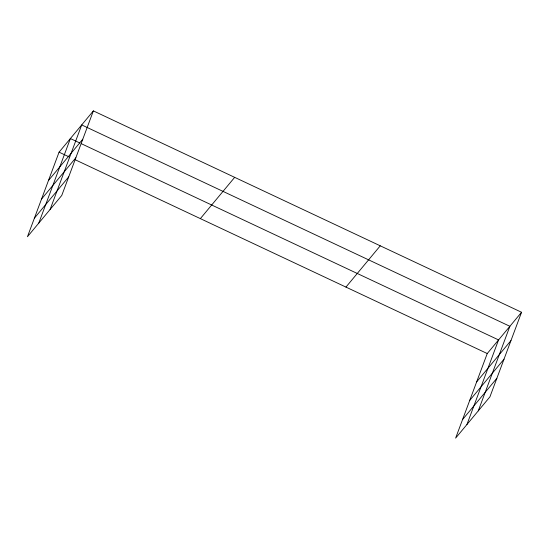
<?xml version="1.0" encoding="UTF-8"?>
<svg xmlns="http://www.w3.org/2000/svg" width="549" height="549" viewBox="0 0 549 549"><rect width="100%" height="100%" fill="white"/><g stroke="black" fill="none" stroke-linecap="round" stroke-linejoin="round"><path stroke-width="0.82" d="M93.371 110.891L59.066 152.169L27.45 236.736L61.756 195.458L93.371 110.891L521.55 312.264L489.934 396.831L455.629 438.109L487.244 353.542L521.55 312.264M38.773 223.114L70.389 138.547L79.653 142.905M50.096 209.492L81.712 124.925L509.884 326.298L478.268 410.865M466.945 424.487L498.561 339.92L81.197 143.632M48.477 180.491L82.782 139.213M41.539 199.054L75.844 157.776M34.388 218.173L68.694 176.895M200.364 218.626L234.67 177.348M345.945 287.093L380.251 245.815M476.656 381.864L510.961 340.586M469.718 400.42L504.023 359.149M462.567 419.546L496.872 378.268M59.066 152.169L69.105 156.89M75.282 159.793L487.244 353.542"/></g></svg>
